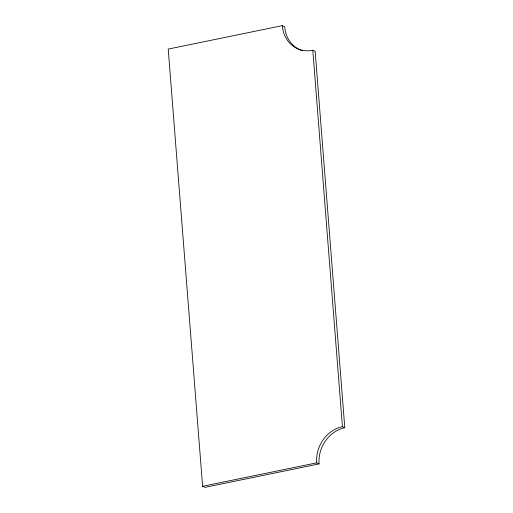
<?xml version="1.0" encoding="UTF-8"?>
<svg xmlns="http://www.w3.org/2000/svg" width="513" height="513" viewBox="0 0 513 513"><rect width="100%" height="100%" fill="white"/><g stroke="black" fill="none" stroke-linecap="round" stroke-linejoin="round"><path stroke-width="0.77" d="M282.285 25.65L168.213 49.094L202.622 486.298L204.988 487.35L319.06 463.906A31.588 27.503 -66 0 1 344.787 427.72L315.168 51.326L312.802 50.274A31.588 27.503 -66 0 1 282.285 25.65L284.651 26.702A31.588 27.503 -66 0 0 302.753 50.832M202.622 486.298L316.694 462.848L319.06 463.906M312.802 50.274L342.421 426.669L344.787 427.72M316.694 462.848A31.588 27.503 -66 0 1 342.421 426.669"/></g></svg>
